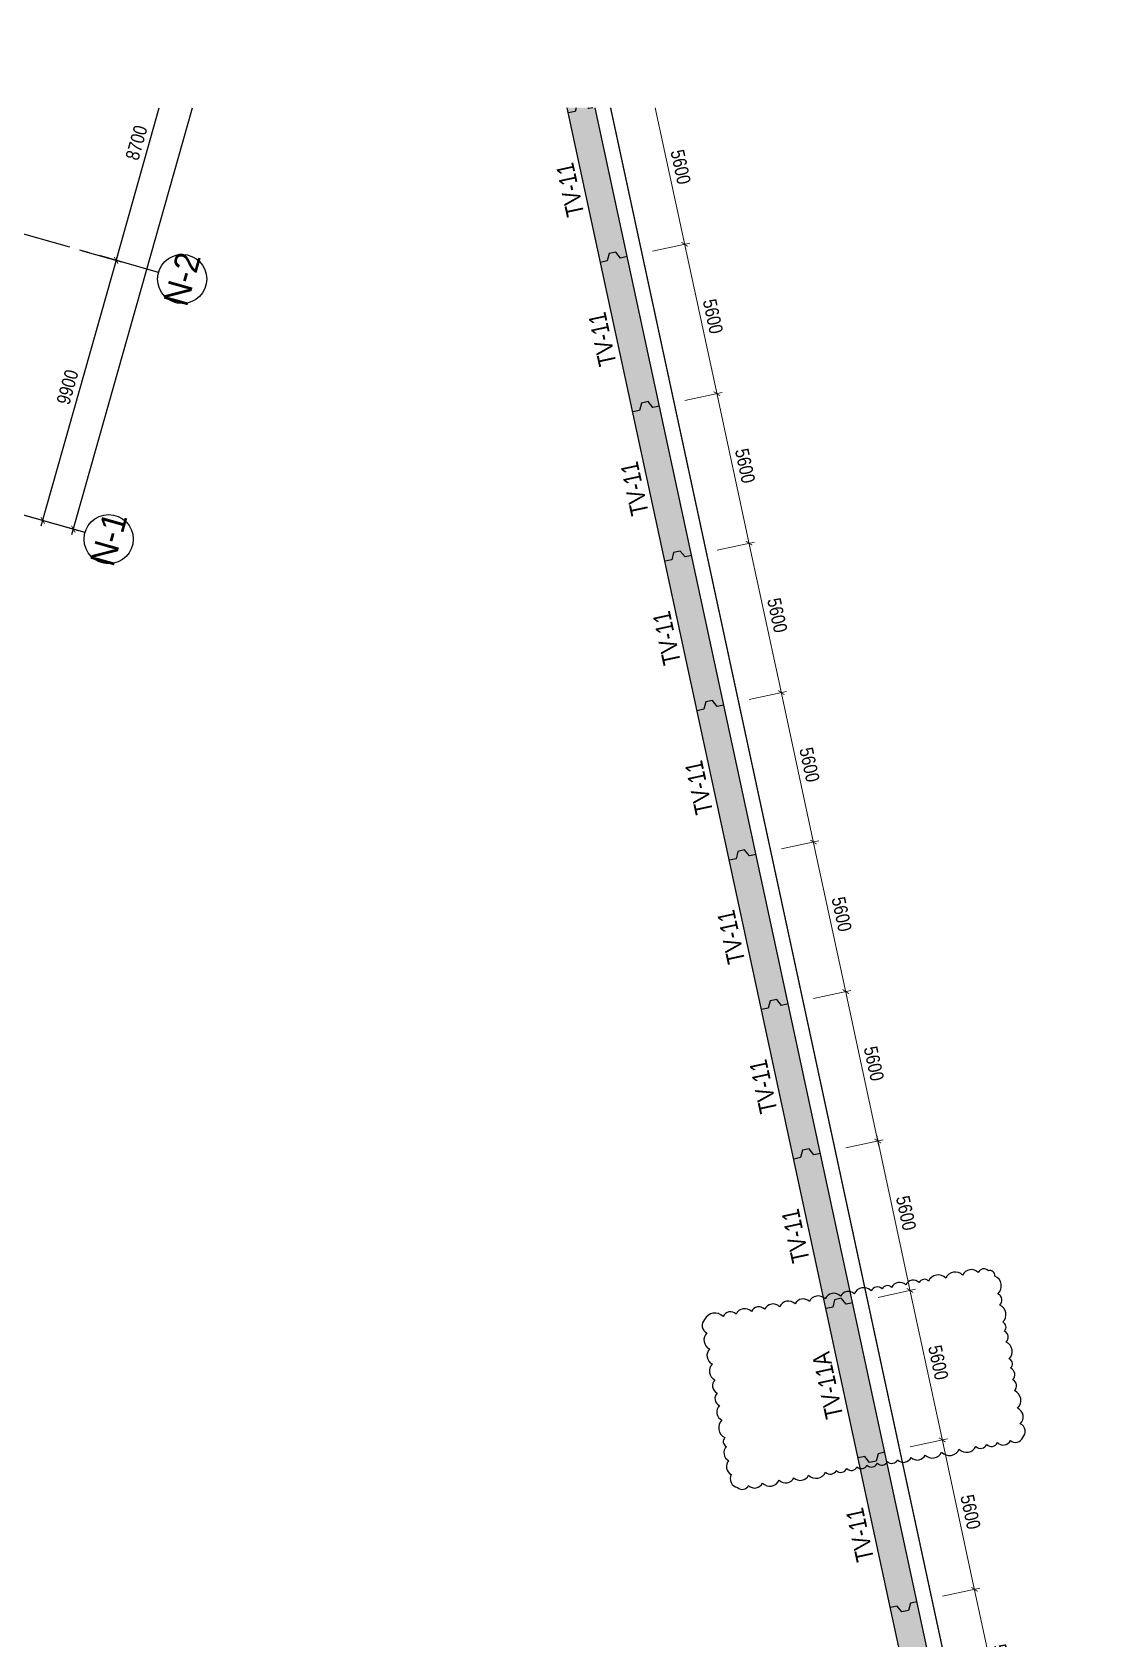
# Model space of a CAD drawing. Header units: millimetres. Extents: x 0 to 837459, y -815537 to -10000.
# Drawn here: x 593447 to 632985, y -499170 to -440316 of the extents above; entities that cross this region are included whole.
import ezdxf
from ezdxf.enums import TextEntityAlignment as Align
from ezdxf.xclip import XClip

# ---------------------------------------------------------------- set-up
doc = ezdxf.new("R2010")
doc.units = ezdxf.units.MM
doc.header["$LTSCALE"] = 100
doc.header["$XCLIPFRAME"] = 0
doc.header["$PDMODE"] = 32
doc.header["$PDSIZE"] = 2.5
for name, pattern in [('CENTER2', [1.125, 0.75, -0.125, 0.125, -0.125]), ('DASHDOT', [1, 0.5, -0.25, 0, -0.25]), ('DASHED', [4.5, 3, -1.5])]:
    doc.linetypes.add(name, pattern=pattern)
for name, color, linetype in [('A-GRID-SYM', 50, 'Continuous'), ('ccu11-Dim', 8, 'Continuous'), ('ccu11-Khuat', 9, 'DASHED'), ('ccu12-Hatch', 250, 'Continuous'), ('ccu12-Truc', 13, 'CENTER2'), ('KC-Betong', 6, 'Continuous'), ('Xref_ST_MBDV Cot vach 30.7.2022$0$Xref_ST_MBDV Cot vach 30.7.2022|Xref_ST_MBDV Cot vach 30.7.2022|Xref_ST_MBDV Cot vach 30.7.2022|Xref_ST_MBDV Cot vach 30.7.2022|A-CORE-OTLN', 2, 'Continuous'), ('Xref_ST_MBDV Cot vach 30.7.2022$0$Xref_ST_MBDV Cot vach 30.7.2022|Xref_ST_MBDV Cot vach 30.7.2022|Xref_ST_MBDV Cot vach 30.7.2022|Xref_ST_MBDV Cot vach 30.7.2022|ccu12-Thay', 7, 'Continuous')]:
    doc.layers.add(name, color=color, linetype=linetype)
doc.layers.add('ccu12-Tencaukien', color=9, linetype='Continuous', lineweight=15)
doc.styles.add('Arial', font='arial.ttf', dxfattribs={"width": 0.7})
doc.styles.add('Arial Narrow', font='ARIALN.TTF')
doc.styles.add('HBA-Text', font='GOTHIC.TTF')
doc.dimstyles.new('ccu12-200', dxfattribs={"dimscale": 200, "dimtxt": 2.5, "dimasz": 1, "dimexe": 1, "dimexo": 2, "dimgap": 1, "dimtad": 1, "dimdec": 0, "dimdsep": 46, "dimtxsty": 'Arial Narrow', "dimblk": 'ARCHTICK', "dimcen": -1, "dimdle": 1, "dimclrd": 256, "dimclre": 256, "dimclrt": 3, "dimadec": 0, "dimazin": 2, "dimtfac": 0.1, "dimtdec": 0, "dimtmove": 0, "dimatfit": 1, "dimldrblk": 'ARCHTICK', "dimfxl": 1, "dimtvp": 0.833333, "dimtolj": 1, "dimtzin": 12, "dimarcsym": 0})

# ---------------------------------------------------------------- blocks, each defined once
blk = doc.blocks.new('_ARCHTICK')
at = {"color": 0, "linetype": 'ByBlock', "const_width": 0.15}
blk.add_lwpolyline([(-0.5, -0.5), (0.5, 0.5)], dxfattribs=at)
blk = doc.blocks.new('*D194')
at = {"layer": 'ccu11-Dim', "lineweight": -2, "ltscale": 0.5, "transparency": 16777216}
for p, q in [((2833, 32533), (1568, 38398)), ((437, 37950), (1806, 38245)), ((1617, 32476), (2986, 32771))]:
    blk.add_line(p, q, dxfattribs=at)
at = {"layer": 'Defpoints', "color": 0, "ltscale": 0.5, "transparency": 16777216}
for p in [(46, 37866), (1610, 38203), (1226, 32391)]:
    blk.add_point(p, dxfattribs=at)
at = {"layer": 'ccu11-Dim', "lineweight": -2, "ltscale": 0.5, "transparency": 16777216, "xscale": 200, "yscale": 200, "zscale": 200}
for p, rotation in [((1610, 38203), 102.1642570587989), ((2790, 32728), 282.1642570587989)]:
    blk.add_blockref('_ARCHTICK', p, dxfattribs=dict(at, rotation=rotation))
at = {"layer": 'ccu11-Dim', "color": 3, "ltscale": 0.5, "transparency": 16777216, "insert": (2646, 35561), "char_height": 500, "attachment_point": 5, "rotation": 282.16426, "style": 'Arial Narrow', "bg_fill": 3, "box_fill_scale": 1.1, "bg_fill_color": 256, "bg_fill_true_color": 13158600, "bg_fill_transparency": 0}
blk.add_mtext('\\A1;5600', dxfattribs=at)
blk = doc.blocks.new('*D195')
at = {"layer": 'ccu11-Dim', "lineweight": -2, "ltscale": 0.5, "transparency": 16777216}
for p, q in [((-743, 43424), (626, 43719)), ((1653, 38007), (388, 43872)), ((437, 37950), (1806, 38245))]:
    blk.add_line(p, q, dxfattribs=at)
at = {"layer": 'Defpoints', "color": 0, "ltscale": 0.5, "transparency": 16777216}
for p in [(430, 43677), (-1134, 43340), (46, 37866)]:
    blk.add_point(p, dxfattribs=at)
at = {"layer": 'ccu11-Dim', "lineweight": -2, "ltscale": 0.5, "transparency": 16777216, "xscale": 200, "yscale": 200, "zscale": 200}
for p, rotation in [((430, 43677), 102.1642570587989), ((1610, 38203), 282.1642570587989)]:
    blk.add_blockref('_ARCHTICK', p, dxfattribs=dict(at, rotation=rotation))
at = {"layer": 'ccu11-Dim', "color": 3, "ltscale": 0.5, "transparency": 16777216, "insert": (1466, 41036), "char_height": 500, "attachment_point": 5, "rotation": 282.16426, "style": 'Arial Narrow', "bg_fill": 3, "box_fill_scale": 1.1, "bg_fill_color": 256, "bg_fill_true_color": 13158600, "bg_fill_transparency": 0}
blk.add_mtext('\\A1;5600', dxfattribs=at)
blk = doc.blocks.new('*D196')
at = {"layer": 'ccu11-Dim', "lineweight": -2, "ltscale": 0.5, "transparency": 16777216}
for p, q in [((-1923, 48898), (-554, 49193)), ((473, 43481), (-792, 49347)), ((-743, 43424), (626, 43719))]:
    blk.add_line(p, q, dxfattribs=at)
at = {"layer": 'Defpoints', "color": 0, "ltscale": 0.5, "transparency": 16777216}
for p in [(-750, 49151), (-2314, 48814), (-1134, 43340)]:
    blk.add_point(p, dxfattribs=at)
at = {"layer": 'ccu11-Dim', "lineweight": -2, "ltscale": 0.5, "transparency": 16777216, "xscale": 200, "yscale": 200, "zscale": 200}
for p, rotation in [((-750, 49151), 102.1642570587989), ((430, 43677), 282.1642570587989)]:
    blk.add_blockref('_ARCHTICK', p, dxfattribs=dict(at, rotation=rotation))
at = {"layer": 'ccu11-Dim', "color": 3, "ltscale": 0.5, "transparency": 16777216, "insert": (286, 46510), "char_height": 500, "attachment_point": 5, "rotation": 282.16426, "style": 'Arial Narrow', "bg_fill": 3, "box_fill_scale": 1.1, "bg_fill_color": 256, "bg_fill_true_color": 13158600, "bg_fill_transparency": 0}
blk.add_mtext('\\A1;5600', dxfattribs=at)
blk = doc.blocks.new('*D197')
at = {"layer": 'ccu11-Dim', "lineweight": -2, "ltscale": 0.5, "transparency": 16777216}
for p, q in [((-707, 48956), (-1972, 54821)), ((-3103, 54373), (-1734, 54668)), ((-1923, 48898), (-554, 49193))]:
    blk.add_line(p, q, dxfattribs=at)
at = {"layer": 'Defpoints', "color": 0, "ltscale": 0.5, "transparency": 16777216}
for p in [(-3494, 54288), (-1930, 54625), (-2314, 48814)]:
    blk.add_point(p, dxfattribs=at)
at = {"layer": 'ccu11-Dim', "lineweight": -2, "ltscale": 0.5, "transparency": 16777216, "xscale": 200, "yscale": 200, "zscale": 200}
for p, rotation in [((-1930, 54625), 102.1642570587989), ((-750, 49151), 282.1642570587989)]:
    blk.add_blockref('_ARCHTICK', p, dxfattribs=dict(at, rotation=rotation))
at = {"layer": 'ccu11-Dim', "color": 3, "ltscale": 0.5, "transparency": 16777216, "insert": (-894, 51984), "char_height": 500, "attachment_point": 5, "rotation": 282.16426, "style": 'Arial Narrow', "bg_fill": 3, "box_fill_scale": 1.1, "bg_fill_color": 256, "bg_fill_true_color": 13158600, "bg_fill_transparency": 0}
blk.add_mtext('\\A1;5600', dxfattribs=at)
blk = doc.blocks.new('*D198')
at = {"layer": 'ccu11-Dim', "lineweight": -2, "ltscale": 0.5, "transparency": 16777216}
for p, q in [((-4283, 59847), (-2914, 60142)), ((-1887, 54430), (-3152, 60295)), ((-3103, 54373), (-1734, 54668))]:
    blk.add_line(p, q, dxfattribs=at)
at = {"layer": 'Defpoints', "color": 0, "ltscale": 0.5, "transparency": 16777216}
for p in [(-3110, 60100), (-4674, 59763), (-3494, 54288)]:
    blk.add_point(p, dxfattribs=at)
at = {"layer": 'ccu11-Dim', "lineweight": -2, "ltscale": 0.5, "transparency": 16777216, "xscale": 200, "yscale": 200, "zscale": 200}
for p, rotation in [((-3110, 60100), 102.1642570587989), ((-1930, 54625), 282.1642570587989)]:
    blk.add_blockref('_ARCHTICK', p, dxfattribs=dict(at, rotation=rotation))
at = {"layer": 'ccu11-Dim', "color": 3, "ltscale": 0.5, "transparency": 16777216, "insert": (-2074, 57459), "char_height": 500, "attachment_point": 5, "rotation": 282.16426, "style": 'Arial Narrow', "bg_fill": 3, "box_fill_scale": 1.1, "bg_fill_color": 256, "bg_fill_true_color": 13158600, "bg_fill_transparency": 0}
blk.add_mtext('\\A1;5600', dxfattribs=at)
blk = doc.blocks.new('*D199')
at = {"layer": 'ccu11-Dim', "lineweight": -2, "ltscale": 0.5, "transparency": 16777216}
for p, q in [((-5463, 65321), (-4094, 65616)), ((-3067, 59904), (-4332, 65769)), ((-4283, 59847), (-2914, 60142))]:
    blk.add_line(p, q, dxfattribs=at)
at = {"layer": 'Defpoints', "color": 0, "ltscale": 0.5, "transparency": 16777216}
for p in [(-4290, 65574), (-5854, 65237), (-4674, 59763)]:
    blk.add_point(p, dxfattribs=at)
at = {"layer": 'ccu11-Dim', "lineweight": -2, "ltscale": 0.5, "transparency": 16777216, "xscale": 200, "yscale": 200, "zscale": 200}
for p, rotation in [((-4290, 65574), 102.1642570587989), ((-3110, 60100), 282.1642570587989)]:
    blk.add_blockref('_ARCHTICK', p, dxfattribs=dict(at, rotation=rotation))
at = {"layer": 'ccu11-Dim', "color": 3, "ltscale": 0.5, "transparency": 16777216, "insert": (-3254, 62933), "char_height": 500, "attachment_point": 5, "rotation": 282.16426, "style": 'Arial Narrow', "bg_fill": 3, "box_fill_scale": 1.1, "bg_fill_color": 256, "bg_fill_true_color": 13158600, "bg_fill_transparency": 0}
blk.add_mtext('\\A1;5600', dxfattribs=at)
blk = doc.blocks.new('*D200')
at = {"layer": 'ccu11-Dim', "lineweight": -2, "ltscale": 0.5, "transparency": 16777216}
for p, q in [((-4247, 65378), (-5512, 71244)), ((-6643, 70795), (-5274, 71090)), ((-5463, 65321), (-4094, 65616))]:
    blk.add_line(p, q, dxfattribs=at)
at = {"layer": 'Defpoints', "color": 0, "ltscale": 0.5, "transparency": 16777216}
for p in [(-7034, 70711), (-5470, 71048), (-5854, 65237)]:
    blk.add_point(p, dxfattribs=at)
at = {"layer": 'ccu11-Dim', "lineweight": -2, "ltscale": 0.5, "transparency": 16777216, "xscale": 200, "yscale": 200, "zscale": 200}
for p, rotation in [((-5470, 71048), 102.1642570587989), ((-4290, 65574), 282.1642570587989)]:
    blk.add_blockref('_ARCHTICK', p, dxfattribs=dict(at, rotation=rotation))
at = {"layer": 'ccu11-Dim', "color": 3, "ltscale": 0.5, "transparency": 16777216, "insert": (-4434, 68407), "char_height": 500, "attachment_point": 5, "rotation": 282.16426, "style": 'Arial Narrow', "bg_fill": 3, "box_fill_scale": 1.1, "bg_fill_color": 256, "bg_fill_true_color": 13158600, "bg_fill_transparency": 0}
blk.add_mtext('\\A1;5600', dxfattribs=at)
blk = doc.blocks.new('*D201')
at = {"layer": 'ccu11-Dim', "lineweight": -2, "ltscale": 0.5, "transparency": 16777216}
for p, q in [((-7823, 76270), (-6454, 76565)), ((-5427, 70853), (-6692, 76718)), ((-6643, 70795), (-5274, 71090))]:
    blk.add_line(p, q, dxfattribs=at)
at = {"layer": 'Defpoints', "color": 0, "ltscale": 0.5, "transparency": 16777216}
for p in [(-6650, 76523), (-8214, 76185), (-7034, 70711)]:
    blk.add_point(p, dxfattribs=at)
at = {"layer": 'ccu11-Dim', "lineweight": -2, "ltscale": 0.5, "transparency": 16777216, "xscale": 200, "yscale": 200, "zscale": 200}
for p, rotation in [((-6650, 76523), 102.1642570587989), ((-5470, 71048), 282.1642570587989)]:
    blk.add_blockref('_ARCHTICK', p, dxfattribs=dict(at, rotation=rotation))
at = {"layer": 'ccu11-Dim', "color": 3, "ltscale": 0.5, "transparency": 16777216, "insert": (-5614, 73881), "char_height": 500, "attachment_point": 5, "rotation": 282.16426, "style": 'Arial Narrow', "bg_fill": 3, "box_fill_scale": 1.1, "bg_fill_color": 256, "bg_fill_true_color": 13158600, "bg_fill_transparency": 0}
blk.add_mtext('\\A1;5600', dxfattribs=at)
blk = doc.blocks.new('*D202')
at = {"layer": 'ccu11-Dim', "lineweight": -2, "ltscale": 0.5, "transparency": 16777216}
for p, q in [((-9003, 81744), (-7634, 82039)), ((-6607, 76327), (-7872, 82192)), ((-7823, 76270), (-6454, 76565))]:
    blk.add_line(p, q, dxfattribs=at)
at = {"layer": 'Defpoints', "color": 0, "ltscale": 0.5, "transparency": 16777216}
for p in [(-7830, 81997), (-9394, 81660), (-8214, 76185)]:
    blk.add_point(p, dxfattribs=at)
at = {"layer": 'ccu11-Dim', "lineweight": -2, "ltscale": 0.5, "transparency": 16777216, "xscale": 200, "yscale": 200, "zscale": 200}
for p, rotation in [((-7830, 81997), 102.1642570587989), ((-6650, 76523), 282.1642570587989)]:
    blk.add_blockref('_ARCHTICK', p, dxfattribs=dict(at, rotation=rotation))
at = {"layer": 'ccu11-Dim', "color": 3, "ltscale": 0.5, "transparency": 16777216, "insert": (-6794, 79356), "char_height": 500, "attachment_point": 5, "rotation": 282.16426, "style": 'Arial Narrow', "bg_fill": 3, "box_fill_scale": 1.1, "bg_fill_color": 256, "bg_fill_true_color": 13158600, "bg_fill_transparency": 0}
blk.add_mtext('\\A1;5600', dxfattribs=at)
blk = doc.blocks.new('*D203')
at = {"layer": 'ccu11-Dim', "lineweight": -2, "ltscale": 0.5, "transparency": 16777216}
for p, q in [((-10183, 87218), (-8814, 87513)), ((-7787, 81801), (-9052, 87667)), ((-9003, 81744), (-7634, 82039))]:
    blk.add_line(p, q, dxfattribs=at)
at = {"layer": 'Defpoints', "color": 0, "ltscale": 0.5, "transparency": 16777216}
for p in [(-10574, 87134), (-9010, 87471), (-9394, 81660)]:
    blk.add_point(p, dxfattribs=at)
at = {"layer": 'ccu11-Dim', "lineweight": -2, "ltscale": 0.5, "transparency": 16777216, "xscale": 200, "yscale": 200, "zscale": 200}
for p, rotation in [((-9010, 87471), 102.1642570587989), ((-7830, 81997), 282.1642570587989)]:
    blk.add_blockref('_ARCHTICK', p, dxfattribs=dict(at, rotation=rotation))
at = {"layer": 'ccu11-Dim', "color": 3, "ltscale": 0.5, "transparency": 16777216, "insert": (-7974, 84830), "char_height": 500, "attachment_point": 5, "rotation": 282.16426, "style": 'Arial Narrow', "bg_fill": 3, "box_fill_scale": 1.1, "bg_fill_color": 256, "bg_fill_true_color": 13158600, "bg_fill_transparency": 0}
blk.add_mtext('\\A1;5600', dxfattribs=at)
blk = doc.blocks.new('*D204')
at = {"layer": 'ccu11-Dim', "lineweight": -2, "ltscale": 0.5, "transparency": 16777216}
for p, q in [((-8967, 87276), (-10232, 93141)), ((-11363, 92692), (-9994, 92987)), ((-10183, 87218), (-8814, 87513))]:
    blk.add_line(p, q, dxfattribs=at)
at = {"layer": 'Defpoints', "color": 0, "ltscale": 0.5, "transparency": 16777216}
for p in [(-11754, 92608), (-10190, 92945), (-10574, 87134)]:
    blk.add_point(p, dxfattribs=at)
at = {"layer": 'ccu11-Dim', "lineweight": -2, "ltscale": 0.5, "transparency": 16777216, "xscale": 200, "yscale": 200, "zscale": 200}
for p, rotation in [((-10190, 92945), 102.1642570587989), ((-9010, 87471), 282.1642570587989)]:
    blk.add_blockref('_ARCHTICK', p, dxfattribs=dict(at, rotation=rotation))
at = {"layer": 'ccu11-Dim', "color": 3, "ltscale": 0.5, "transparency": 16777216, "insert": (-9155, 90304), "char_height": 500, "attachment_point": 5, "rotation": 282.16426, "style": 'Arial Narrow', "bg_fill": 3, "box_fill_scale": 1.1, "bg_fill_color": 256, "bg_fill_true_color": 13158600, "bg_fill_transparency": 0}
blk.add_mtext('\\A1;5600', dxfattribs=at)
blk = doc.blocks.new('GRID-SYM-flat-229')
at = {"layer": 'A-GRID-SYM', "ltscale": 0.5}
blk.add_circle((0, 0), 900, dxfattribs=at)
at = {"layer": 'A-GRID-SYM', "style": 'HBA-Text'}
blk.add_attdef('GRID', text='', height=900, rotation=74.22122, dxfattribs=at).set_placement((0, 0), align=Align.MIDDLE_CENTER)
blk = doc.blocks.new('GRID-SYM-flat-233')
at = {"layer": 'A-GRID-SYM', "ltscale": 0.5}
blk.add_circle((0, 0), 900, dxfattribs=at)
at = {"layer": 'A-GRID-SYM', "style": 'HBA-Text'}
blk.add_attdef('GRID', text='', height=900, rotation=74.22122, dxfattribs=at).set_placement((0, 0), align=Align.MIDDLE_CENTER)
blk = doc.blocks.new('*D41')
at = {"layer": 'ccu11-Dim', "lineweight": -2, "ltscale": 0.5, "transparency": 16777216}
for p, q in [((1240656, 34208), (1242083, 33804)), ((1239471, 25294), (1241945, 34051)), ((1238290, 25835), (1239718, 25432))]:
    blk.add_line(p, q, dxfattribs=at)
at = {"layer": 'Defpoints', "color": 0, "ltscale": 0.5, "transparency": 16777216}
for p in [(1240271, 34316, 0), (1241891, 33859), (1237905, 25944, 0)]:
    blk.add_point(p, dxfattribs=at)
at = {"layer": 'ccu11-Dim', "lineweight": -2, "ltscale": 0.5, "transparency": 16777216, "xscale": 200, "yscale": 200, "zscale": 200}
for p, rotation in [((1241891, 33859), 74.22121918278238), ((1239525, 25486), 254.2212191827824)]:
    blk.add_blockref('_ARCHTICK', p, dxfattribs=dict(at, rotation=rotation))
at = {"layer": 'ccu11-Dim', "color": 3, "ltscale": 0.5, "transparency": 16777216, "insert": (1240270, 29796), "char_height": 500, "attachment_point": 5, "rotation": 74.22122, "style": 'Arial Narrow', "bg_fill": 3, "box_fill_scale": 1.1, "bg_fill_color": 256, "bg_fill_true_color": 13158600, "bg_fill_transparency": 0}
blk.add_mtext('\\A1;8700', dxfattribs=at)
blk = doc.blocks.new('*D42')
at = {"layer": 'ccu11-Dim', "lineweight": -2, "ltscale": 0.5, "transparency": 16777216}
for p, q in [((1236779, 15767), (1239579, 25679)), ((1238290, 25835), (1239718, 25432)), ((1235598, 16309), (1237026, 15905))]:
    blk.add_line(p, q, dxfattribs=at)
at = {"layer": 'Defpoints', "color": 0, "ltscale": 0.5, "transparency": 16777216}
for p in [(1237905, 25944, 0), (1239525, 25486), (1235213, 16417, 0)]:
    blk.add_point(p, dxfattribs=at)
at = {"layer": 'ccu11-Dim', "lineweight": -2, "ltscale": 0.5, "transparency": 16777216, "xscale": 200, "yscale": 200, "zscale": 200}
for p, rotation in [((1239525, 25486), 74.22121918278238), ((1236833, 15960), 254.2212191827824)]:
    blk.add_blockref('_ARCHTICK', p, dxfattribs=dict(at, rotation=rotation))
at = {"layer": 'ccu11-Dim', "color": 3, "ltscale": 0.5, "transparency": 16777216, "insert": (1237741, 20847), "char_height": 500, "attachment_point": 5, "rotation": 74.22122, "style": 'Arial Narrow', "bg_fill": 3, "box_fill_scale": 1.1, "bg_fill_color": 256, "bg_fill_true_color": 13158600, "bg_fill_transparency": 0}
blk.add_mtext('\\A1;9900', dxfattribs=at)
blk = doc.blocks.new('*D43')
at = {"layer": 'ccu11-Dim', "lineweight": -2, "ltscale": 0.5, "transparency": 16777216}
for p, q in [((1255775, 87712), (1258325, 86992)), ((1237901, 15450), (1258187, 87239)), ((1235598, 16309), (1238148, 15588))]:
    blk.add_line(p, q, dxfattribs=at)
at = {"layer": 'Defpoints', "color": 0, "ltscale": 0.5, "transparency": 16777216}
for p in [(1255390, 87821, 0), (1258133, 87046), (1235213, 16417, 0)]:
    blk.add_point(p, dxfattribs=at)
at = {"layer": 'ccu11-Dim', "lineweight": -2, "ltscale": 0.5, "transparency": 16777216, "xscale": 200, "yscale": 200, "zscale": 200}
for p, rotation in [((1258133, 87046), 74.22121918278238), ((1237956, 15642), 254.2212191827824)]:
    blk.add_blockref('_ARCHTICK', p, dxfattribs=dict(at, rotation=rotation))
at = {"layer": 'ccu11-Dim', "color": 3, "ltscale": 0.5, "transparency": 16777216, "insert": (1247606, 51468), "char_height": 500, "attachment_point": 5, "rotation": 74.22122, "style": 'Arial Narrow', "bg_fill": 3, "box_fill_scale": 1.1, "bg_fill_color": 256, "bg_fill_true_color": 13158600, "bg_fill_transparency": 0}
blk.add_mtext('\\A1;74200', dxfattribs=at)
blk = doc.blocks.new('LUOI TRUC-NT1')
at = {"layer": 'ccu12-Truc', "ltscale": 30}
for p, q in [((13926.4, 6352.4), (-19018.6, 15661.8)), ((11234.4, -3174.5), (-21710.7, 6134.8))]:
    blk.add_line(p, q, dxfattribs=at)
at = {"layer": 'KC-Betong', "ltscale": 0.5}
for name, p, values in [('GRID-SYM-flat-233', (14792.5, 6107.7), {'GRID': 'N-2'}), ('GRID-SYM-flat-229', (12100.5, -3419.1), {'GRID': 'N-1'})]:
    blk.add_blockref(name, p, dxfattribs=at).add_auto_attribs(values)
at = {"layer": 'ccu11-Dim', "ltscale": 0.5}
dim = blk.add_linear_dim(base=(14742.8, 15162.4), p1=(10757, 7248, 0), p2=(13122.7, 15620.2, 0), angle=74.221219, dimstyle='ccu12-200', override={"dimfxl": 150, "dimtfill": 1}, dxfattribs=at)
dim.commit()
dim.dimension.update_dxf_attribs({"geometry": '*D41', "text_midpoint": (13121.8, 11100.1), "insert": (-1227148.1, -18696.1)})
dim = blk.add_linear_dim(base=(12377, 6790.3), p1=(8065, -2278.7, 0), p2=(10757, 7248, 0), angle=74.221219, dimstyle='ccu12-200', override={"dimfxl": 150, "dimtfill": 1}, dxfattribs=at)
dim.commit()
dim.dimension.update_dxf_attribs({"geometry": '*D42', "text_midpoint": (10592.9, 2150.7), "insert": (-1227148.1, -18696.1)})
dim = blk.add_linear_dim(base=(30984.5, 68350.1), p1=(8065, -2278.7, 0), p2=(28241.7, 69125.1, 0), angle=74.221219, dimstyle='ccu12-200', override={"dimfxl": 150, "dimtfill": 1}, dxfattribs=at)
dim.commit()
dim.dimension.update_dxf_attribs({"geometry": '*D43', "text_midpoint": (20458, 32772), "insert": (-1227148.1, -18696.1)})
blk = doc.blocks.new('220830_DWall Plan')
at = {"layer": 'Xref_ST_MBDV Cot vach 30.7.2022$0$Xref_ST_MBDV Cot vach 30.7.2022|Xref_ST_MBDV Cot vach 30.7.2022|Xref_ST_MBDV Cot vach 30.7.2022|Xref_ST_MBDV Cot vach 30.7.2022|ccu12-Thay', "ltscale": 10}
blk.add_lwpolyline([(-12291.3, 92492.3), (-12535.5, 92439.6), (-12710.5, 92657.8), (-12955.1, 92605.1), (-13024.6, 92334.2), (-13268.8, 92281.6)], dxfattribs=at)
at = {"layer": 'ccu12-Tencaukien', "color": 2, "style": 'Arial', "width": 0.8}
for s, p in [('TV-11', (-6991.4, 62163.5)), ('TV-11', (-5811.4, 56689.2)), ('TV-11', (-4631.4, 51215)), ('TV-11A', (-3451.4, 45740.7)), ('TV-11', (-2271.4, 40266.4))]:
    blk.add_text(s, height=650, rotation=102.164257, dxfattribs=at).set_placement(p, align=Align.CENTER)
at = {"layer": 'ccu11-Dim', "ltscale": 0.5}
dim = blk.add_linear_dim(base=(1610.5, 38202.7), p1=(1226.4, 32391.2), p2=(46.4, 37865.5), angle=102.164257, dimstyle='ccu12-200', override={"dimzin": 0, "dimtmove": 1, "dimfxl": 150, "dimtfill": 1}, dxfattribs=at)
dim.commit()
dim.dimension.update_dxf_attribs({"geometry": '*D194', "text_midpoint": (2645.5, 35561.5)})
dim = blk.add_linear_dim(base=(430.5, 43676.9), p1=(46.4, 37865.5), p2=(-1133.6, 43339.8), angle=102.164257, dimstyle='ccu12-200', override={"dimzin": 0, "dimtmove": 1, "dimfxl": 150, "dimtfill": 1}, dxfattribs=at)
dim.commit()
dim.dimension.update_dxf_attribs({"geometry": '*D195', "text_midpoint": (1465.5, 41035.7)})
at = {"layer": 'Xref_ST_MBDV Cot vach 30.7.2022$0$Xref_ST_MBDV Cot vach 30.7.2022|Xref_ST_MBDV Cot vach 30.7.2022|Xref_ST_MBDV Cot vach 30.7.2022|Xref_ST_MBDV Cot vach 30.7.2022|ccu12-Thay', "ltscale": 10}
blk.add_lwpolyline([(-491.3, 37749.6), (-735.5, 37697), (-805, 37426.1), (-1049.6, 37373.4), (-1224.6, 37591.5), (-1468.8, 37538.9)], dxfattribs=at)
at = {"layer": 'ccu11-Dim', "ltscale": 0.5}
dim = blk.add_linear_dim(base=(-749.5, 49151.2), p1=(-1133.6, 43339.8), p2=(-2313.6, 48814), angle=102.164257, dimstyle='ccu12-200', override={"dimzin": 0, "dimtmove": 1, "dimfxl": 150, "dimtfill": 1}, dxfattribs=at)
dim.commit()
dim.dimension.update_dxf_attribs({"geometry": '*D196', "text_midpoint": (285.5, 46510)})
at = {"layer": 'Xref_ST_MBDV Cot vach 30.7.2022$0$Xref_ST_MBDV Cot vach 30.7.2022|Xref_ST_MBDV Cot vach 30.7.2022|Xref_ST_MBDV Cot vach 30.7.2022|Xref_ST_MBDV Cot vach 30.7.2022|ccu12-Thay', "ltscale": 10}
blk.add_lwpolyline([(-1671.3, 43223.9), (-1915.5, 43171.2), (-1985, 42900.3), (-2229.6, 42847.6), (-2404.6, 43065.8), (-2648.8, 43013.2)], dxfattribs=at)
at = {"layer": 'ccu11-Dim', "ltscale": 0.5}
dim = blk.add_linear_dim(base=(-1929.5, 54625.5), p1=(-2313.6, 48814), p2=(-3493.6, 54288.3), angle=102.164257, dimstyle='ccu12-200', override={"dimzin": 0, "dimtmove": 1, "dimfxl": 150, "dimtfill": 1}, dxfattribs=at)
dim.commit()
dim.dimension.update_dxf_attribs({"geometry": '*D197', "text_midpoint": (-894.5, 51984.3)})
at = {"layer": 'Defpoints', "color": 2}
blk.add_lwpolyline([(-8278.9, 48083.9, 0.5205671), (-8195, 47596, 0.5205671), (-8093.6, 47006.9, 0.5205671), (-7999.2, 46458.2, 0.5205671), (-7900.1, 45881.9, 0.5205671), (-7815.6, 45391.1, 0.5205671), (-7737.3, 44935.6, 0.5205671), (-7645.8, 44403.8, 0.5205671), (-7535, 43759.7, 0.5205671), (-7477.9, 43428.1, 0.5205671), (-7389.6, 42914.9, 0.5205671), (-7302.3, 42407.4, 0.5205671), (-7067.1, 41937.2, 0.5205671), (-6667.4, 42006, 0.5205671), (-6156.3, 42093.9, 0.5205671), (-5542.8, 42199.5, 0.5205671), (-5005.3, 42292, 0.5205671), (-4464.7, 42385, 0.5205671), (-3843.9, 42491.8, 0.5205671), (-3455, 42558.7, 0.5205671), (-3065.2, 42625.7, 0.5205671), (-2693.6, 42689.7, 0.5205671), (-2326.5, 42752.8, 0.5205671), (-1944.3, 42818.6, 0.5205671), (-1575.8, 42882, 0.5205671), (-1208.3, 42945.2, 0.5205671), (-706.5, 43031.5, 0.5205671), (-195.1, 43119.5, 0.5205671), (409, 43223.4, 0.5205671), (1057.7, 43335, 0.5205671), (1664.3, 43439.4, 0.5205671), (2063.9, 43508.1, 0.5205671), (2452.6, 43575, 0.5205671), (2928.8, 43656.9, 0.5205671), (3380.4, 43760.1, 0.5205671), (3292.9, 44268.7, 0.5205671), (3195.3, 44836, 0.5205671), (3084.3, 45480.8, 0.5205671), (3015.9, 45878.3, 0.5205671), (2943.3, 46300.6, 0.5205671), (2883.2, 46649.9, 0.5205671), (2778.6, 47257.6, 0.5205671), (2708.7, 47664, 0.5205671), (2651.8, 47994.8, 0.5205671), (2545.3, 48614.2, 0.5205671), (2474.9, 49023.4, 0.5205671), (2362, 49679.2, 0.5205671), (2127.1, 49874.1, 0.5205671), (1751.4, 49809.4, 0.5205671), (1179.3, 49711, 0.5205671), (559.7, 49604.4, 0.5205671), (-72, 49495.8, 0.5205671), (-417.6, 49436.3, 0.5205671), (-907, 49352.1, 0.5205671), (-1422.3, 49263.5, 0.5205671), (-1768.8, 49203.8, 0.5205671), (-2172.9, 49134.3, 0.5205671), (-2797.1, 49026.9, 0.5205671), (-3292, 48941.8, 0.5205671), (-3859.7, 48844.1, 0.5205671), (-4439.1, 48744.4, 0.5205671), (-4960.3, 48654.8, 0.5205671), (-5532.7, 48556.3, 0.5205671), (-6078.8, 48462.4, 0.5205671), (-6558.6, 48379.8, 0.5205671), (-7125.6, 48282.3, 0.5205671), (-7601.7, 48200.4, 0.5205671)], format="xyb", close=True, dxfattribs=at)
at = {"layer": 'Xref_ST_MBDV Cot vach 30.7.2022$0$Xref_ST_MBDV Cot vach 30.7.2022|Xref_ST_MBDV Cot vach 30.7.2022|Xref_ST_MBDV Cot vach 30.7.2022|Xref_ST_MBDV Cot vach 30.7.2022|ccu12-Thay', "ltscale": 10}
blk.add_lwpolyline([(-2851.3, 48698.2), (-3095.5, 48645.5), (-3270.5, 48863.7), (-3515, 48811), (-3584.6, 48540.1), (-3828.8, 48487.4)], dxfattribs=at)
at = {"layer": 'ccu11-Dim', "ltscale": 0.5}
dim = blk.add_linear_dim(base=(-3109.5, 60099.7), p1=(-3493.6, 54288.3), p2=(-4673.6, 59762.6), angle=102.164257, dimstyle='ccu12-200', override={"dimzin": 0, "dimtmove": 1, "dimfxl": 150, "dimtfill": 1}, dxfattribs=at)
dim.commit()
dim.dimension.update_dxf_attribs({"geometry": '*D198', "text_midpoint": (-2074.5, 57458.5)})
at = {"layer": 'Xref_ST_MBDV Cot vach 30.7.2022$0$Xref_ST_MBDV Cot vach 30.7.2022|Xref_ST_MBDV Cot vach 30.7.2022|Xref_ST_MBDV Cot vach 30.7.2022|Xref_ST_MBDV Cot vach 30.7.2022|ccu12-Thay', "ltscale": 10}
blk.add_lwpolyline([(-4031.3, 54172.4), (-4275.5, 54119.8), (-4450.5, 54338), (-4695, 54285.3), (-4764.6, 54014.3), (-5008.8, 53961.7)], dxfattribs=at)
at = {"layer": 'ccu11-Dim', "ltscale": 0.5}
dim = blk.add_linear_dim(base=(-4289.5, 65574), p1=(-4673.6, 59762.6), p2=(-5853.6, 65236.8), angle=102.164257, dimstyle='ccu12-200', override={"dimzin": 0, "dimtmove": 1, "dimfxl": 150, "dimtfill": 1}, dxfattribs=at)
dim.commit()
dim.dimension.update_dxf_attribs({"geometry": '*D199', "text_midpoint": (-3254.5, 62932.8)})
at = {"layer": 'Xref_ST_MBDV Cot vach 30.7.2022$0$Xref_ST_MBDV Cot vach 30.7.2022|Xref_ST_MBDV Cot vach 30.7.2022|Xref_ST_MBDV Cot vach 30.7.2022|Xref_ST_MBDV Cot vach 30.7.2022|ccu12-Thay', "ltscale": 10}
blk.add_lwpolyline([(-5211.3, 59646.7), (-5455.5, 59594), (-5630.5, 59812.2), (-5875, 59759.5), (-5944.6, 59488.6), (-6188.8, 59436)], dxfattribs=at)
at = {"layer": 'ccu11-Dim', "ltscale": 0.5}
dim = blk.add_linear_dim(base=(-5469.6, 71048.3), p1=(-5853.6, 65236.8), p2=(-7033.6, 70711.1), angle=102.164257, dimstyle='ccu12-200', override={"dimzin": 0, "dimtmove": 1, "dimfxl": 150, "dimtfill": 1}, dxfattribs=at)
dim.commit()
dim.dimension.update_dxf_attribs({"geometry": '*D200', "text_midpoint": (-4434.5, 68407.1)})
at = {"layer": 'Xref_ST_MBDV Cot vach 30.7.2022$0$Xref_ST_MBDV Cot vach 30.7.2022|Xref_ST_MBDV Cot vach 30.7.2022|Xref_ST_MBDV Cot vach 30.7.2022|Xref_ST_MBDV Cot vach 30.7.2022|ccu12-Thay', "ltscale": 10}
blk.add_lwpolyline([(-6391.3, 65121), (-6635.5, 65068.3), (-6810.5, 65286.5), (-7055, 65233.8), (-7124.6, 64962.9), (-7368.8, 64910.2)], dxfattribs=at)
at = {"layer": 'ccu11-Dim', "ltscale": 0.5}
dim = blk.add_linear_dim(base=(-6649.6, 76522.5), p1=(-7033.6, 70711.1), p2=(-8213.6, 76185.4), angle=102.164257, dimstyle='ccu12-200', override={"dimzin": 0, "dimtmove": 1, "dimfxl": 150, "dimtfill": 1}, dxfattribs=at)
dim.commit()
dim.dimension.update_dxf_attribs({"geometry": '*D201', "text_midpoint": (-5614.5, 73881.3)})
at = {"layer": 'Xref_ST_MBDV Cot vach 30.7.2022$0$Xref_ST_MBDV Cot vach 30.7.2022|Xref_ST_MBDV Cot vach 30.7.2022|Xref_ST_MBDV Cot vach 30.7.2022|Xref_ST_MBDV Cot vach 30.7.2022|ccu12-Thay', "ltscale": 10}
blk.add_lwpolyline([(-7571.3, 70595.2), (-7815.5, 70542.6), (-7990.5, 70760.8), (-8235, 70708.1), (-8304.6, 70437.1), (-8548.8, 70384.5)], dxfattribs=at)
at = {"layer": 'ccu11-Dim', "ltscale": 0.5}
dim = blk.add_linear_dim(base=(-7829.6, 81996.8), p1=(-8213.6, 76185.4), p2=(-9393.6, 81659.6), angle=102.164257, dimstyle='ccu12-200', override={"dimzin": 0, "dimtmove": 1, "dimfxl": 150, "dimtfill": 1}, dxfattribs=at)
dim.commit()
dim.dimension.update_dxf_attribs({"geometry": '*D202', "text_midpoint": (-6794.5, 79355.6)})
at = {"layer": 'Xref_ST_MBDV Cot vach 30.7.2022$0$Xref_ST_MBDV Cot vach 30.7.2022|Xref_ST_MBDV Cot vach 30.7.2022|Xref_ST_MBDV Cot vach 30.7.2022|Xref_ST_MBDV Cot vach 30.7.2022|ccu12-Thay', "ltscale": 10}
blk.add_lwpolyline([(-8751.3, 76069.5), (-8995.5, 76016.8), (-9170.5, 76235), (-9415, 76182.3), (-9484.6, 75911.4), (-9728.8, 75858.8)], dxfattribs=at)
at = {"layer": 'ccu11-Dim', "ltscale": 0.5}
dim = blk.add_linear_dim(base=(-9009.6, 87471.1), p1=(-9393.6, 81659.6), p2=(-10573.6, 87133.9), angle=102.164257, dimstyle='ccu12-200', override={"dimzin": 0, "dimtmove": 1, "dimfxl": 150, "dimtfill": 1}, dxfattribs=at)
dim.commit()
dim.dimension.update_dxf_attribs({"geometry": '*D203', "text_midpoint": (-7974.5, 84829.9)})
at = {"layer": 'Xref_ST_MBDV Cot vach 30.7.2022$0$Xref_ST_MBDV Cot vach 30.7.2022|Xref_ST_MBDV Cot vach 30.7.2022|Xref_ST_MBDV Cot vach 30.7.2022|Xref_ST_MBDV Cot vach 30.7.2022|ccu12-Thay', "ltscale": 10}
blk.add_lwpolyline([(-9931.3, 81543.8), (-10175.5, 81491.1), (-10350.5, 81709.3), (-10595, 81656.6), (-10664.6, 81385.7), (-10908.8, 81333)], dxfattribs=at)
at = {"layer": 'ccu11-Dim', "ltscale": 0.5}
dim = blk.add_linear_dim(base=(-10189.6, 92945.3), p1=(-10573.6, 87133.9), p2=(-11753.6, 92608.2), angle=102.164257, dimstyle='ccu12-200', override={"dimzin": 0, "dimtmove": 1, "dimfxl": 150, "dimtfill": 1}, dxfattribs=at)
dim.commit()
dim.dimension.update_dxf_attribs({"geometry": '*D204', "text_midpoint": (-9154.5, 90304.1)})
at = {"layer": 'ccu12-Hatch', "ltscale": 0.5}
h = blk.add_hatch(dxfattribs=at)
h.set_pattern_fill('VATLIEU04', color=256, scale=50, pattern_type=2)
h.set_pattern_definition([(50, (-626373.33, 223416.3), (358.63009, -31.37607), [37.5, -412.5]), (355, (-626373.33, 223416.3), (-69.37567, 376.09607), [30, -330]), (100.4514, (-626343.45, 223413.7), (289.25469, 344.71977), [31.8701, -350.57106]), (46.1842, (-626373.33, 223516.3), (533.62052, -82.7595), [56.25, -618.75]), (96.6356, (-626328.87, 223509.4), (467.33135, 487.05894), [47.80514, -525.8565]), (351.1842, (-626373.33, 223516.3), (467.33097, 487.0593), [45, -495]), (21, (-626323.33, 223491.3), (298.45353, -201.30945), [37.5, -412.5]), (326, (-626323.33, 223491.3), (121.65767, 362.57502), [30, -330]), (71.4514, (-626298.46, 223474.54), (420.11131, 161.26525), [31.8701, -350.57106]), (37.5, (-626373.33, 223416.31), (6.079928, 166.446927), [0, -326, 0, -335, 0, -331.25]), (7.5, (-626373.33, 223416.31), (131.53477, 197.205856), [0, -191, 0, -318.5, 0, -126.25]), (327.5, (-626484.83, 223416.31), (266.911218, -11.277436), [0, -125, 0, -390, 0, -517.5]), (317.5, (-626534.83, 223416.31), (291.593085, 50.05249), [0, -162.5, 0, -259, 0, -367.5]), (45, (-626373.33, 223416.31), (-150.26019, 150.26019), []), (45, (-626373.33, 223477.56), (-150.26019, 150.26019), [])])
h.paths.add_polyline_path([(-122510.4, 58795.4), (-122033.7, 56036.3), (-122025.8, 55995.6), (-121435.2, 53258.6), (-121425.6, 53218.3), (-120722.3, 50508.1), (-120711, 50468.2), (-119896.1, 47789.5), (-119883.2, 47750.1), (-118958, 45107.4), (-118943.5, 45068.6), (-117909.8, 42466.4), (-117893.7, 42428.3), (-116753.1, 39871.1), (-116735.4, 39833.7), (-115489.9, 37325.9), (-115470.4, 37288.7), (-113949.2, 34524), (-113926.1, 34484.2), (-112465, 32095.7), (-112442.4, 32060.3), (-110882.3, 29735.2), (-110858.5, 29701.3), (-109203.6, 27442.8), (-109178.4, 27409.9), (-107431.4, 25221.8), (-107404.9, 25189.9), (-105568.8, 23076), (-105541, 23045.3), (-103618.9, 21009.2), (-103589.9, 20979.7), (-101585.2, 19024.9), (-101555, 18996.6), (-99471.1, 17126.5), (-99439.7, 17099.4), (-97280.2, 15317.2), (-97247.7, 15291.5), (-95016.3, 13600.1), (-94982.8, 13575.8), (-92683.3, 11978.3), (-92648.8, 11955.3), (-90285.1, 10454.4), (-90249.7, 10432.9), (-87825.9, 9031.1), (-87789.6, 9011.1), (-85309.8, 7710.8), (-85272.8, 7692.3), (-82741.3, 6495.8), (-82703.5, 6478.9), (-80124.7, 5388.2), (-80086.2, 5372.8), (-77464.5, 4389.8), (-77425.4, 4376.1), (-74765.2, 3502.4), (-74725.6, 3490.3), (-72031.5, 2727.6), (-71991.4, 2717.1), (-69268, 2066.5), (-69227.6, 2057.8), (-66479.6, 1520.5), (-66438.8, 1513.4), (-63670.9, 1090.4), (-63637.2, 1085.8), (-60856.6, 757.2), (-60844.4, 755.8), (-41353.3, -1307), (0, 0), (5993.1, 7667.3), (-23501.3, 144497.8), (-27624.7, 160190.9), (-41845.5, 164209.2), (-48082.3, 159482.1), (-71537, 141587.6), (-77499.2, 137277.8), (-78971.4, 133992.6), (-83075.5, 131026), (-86656.7, 130658.3), (-88925.9, 129018), (-91195.2, 127377.7), (-93464.4, 125737.4), (-93470.8, 125732.8), (-95729.2, 124077.6), (-95757.8, 124056), (-97965.7, 122333.9), (-98004.3, 122302.4), (-100138.8, 120490.2), (-100176.1, 120457.1), (-102233.4, 118557.8), (-102269.3, 118523.2), (-104245.9, 116540.1), (-104280.4, 116504.1), (-106173, 114440.6), (-106205.9, 114403.1), (-108011.2, 112262.8), (-108042.5, 112224.1), (-109757.4, 110010.7), (-109787.1, 109970.7), (-111408.7, 107688), (-111436.7, 107646.8), (-112962, 105298.7), (-112988.3, 105256.4), (-114414.8, 102847), (-114439.3, 102803.6), (-115764.6, 100337.1), (-115787.3, 100292.7), (-117009, 97773.3), (-117029.8, 97728.1), (-118145.9, 95160.1), (-118164.8, 95114), (-119173.3, 92501.9), (-119190.2, 92455.1), (-120089.4, 89803.4), (-120104.4, 89755.9), (-120892.7, 87069.1), (-120905.8, 87021), (-121581.8, 84303.9), (-121592.9, 84255.3), (-122155.5, 81512.4), (-122164.5, 81463.4), (-122612.8, 78699.5), (-122619.8, 78650.1), (-122952.9, 75870), (-122957.9, 75820.4), (-123175.3, 73028.9), (-123178.2, 72978.7), (-123278.4, 70180.4), (-123279.1, 70131.9), (-123266, 67331.9), (-123264.7, 67281.1), (-123132.9, 64484.2), (-123130.1, 64443.1), (-122883.3, 61654), (-122878.8, 61612.8), (-122516.6, 58836.3)])
h.paths.add_polyline_path([(-24474.2, 144265.3), (-28446.7, 159384), (-41638.3, 163111.5), (-47477, 158686.1), (-70940.7, 140784.7), (-76696.2, 136624.4), (-78168.4, 133339.2), (-82706.9, 130058.6), (-86288, 129690.9), (-88340.1, 128207.6), (-88223, 128045.5), (-90492.2, 126405.2), (-92761.4, 124764.9), (-95019.8, 123109.7), (-97227.7, 121387.7), (-99362.1, 119575.4), (-101419.4, 117676.1), (-103396, 115692.9), (-105288.6, 113629.4), (-107093.9, 111489.1), (-108808.8, 109275.7), (-110430.4, 106993.1), (-111955.7, 104645), (-113382.2, 102235.7), (-114707.5, 99769.1), (-115929.2, 97249.7), (-117045.3, 94681.8), (-118053.8, 92069.7), (-118953, 89418), (-119741.3, 86731.3), (-120417.3, 84014.1), (-120980, 81271.2), (-121428.3, 78507.4), (-121761.5, 75727.3), (-121978.9, 72935.7), (-122079.1, 70137.5), (-122066, 67337.5), (-121934.3, 64540.6), (-122134, 64531.2), (-121887.2, 61742.1), (-121525, 58965.6), (-121048.3, 56206.5), (-120457.7, 53469.5), (-119754.3, 50759.3), (-118939.4, 48080.5), (-118014.2, 45437.8), (-116980.4, 42835.6), (-115839.8, 40278.5), (-114594.3, 37770.7), (-113073.1, 35006), (-111612, 32617.5), (-110051.9, 30292.4), (-108396.9, 28033.8), (-106649.9, 25845.7), (-104813.8, 23731.8), (-102891.7, 21695.7), (-100887.1, 19740.8), (-98803.2, 17870.7), (-96643.7, 16088.4), (-94412.2, 14397.1), (-92112.7, 12799.5), (-89749, 11298.5), (-87325.2, 9896.7), (-84845.4, 8596.4), (-82314, 7399.9), (-79735.1, 6309.2), (-77113.4, 5326.2), (-74453.2, 4452.5), (-71759.1, 3689.8), (-69035.7, 3039.2), (-66287.7, 2501.9), (-63519.8, 2078.9), (-60739.2, 1750.2), (-41316.3, -305.3), (-499.5, 984.7), (4916.9, 7914.3)], flags=16)
at = {"layer": 'ccu11-Khuat', "color": 1, "linetype": 'DASHDOT', "ltscale": 18, "const_width": 50}
blk.add_lwpolyline([(-28510.9, 165727.9), (-36919.6, 168632.9), (-48415.2, 159919.9), (-71865, 142029.1), (-95482.1, 124957.6, 0.6850113), (-62162.5, 342.2), (-41373.6, -1857.9), (274.8, -541.6), (6585, 7531.5), (-22966.3, 144625.7)], format="xyb", close=True, dxfattribs=at)
at = {"layer": 'Xref_ST_MBDV Cot vach 30.7.2022$0$Xref_ST_MBDV Cot vach 30.7.2022|Xref_ST_MBDV Cot vach 30.7.2022|Xref_ST_MBDV Cot vach 30.7.2022|Xref_ST_MBDV Cot vach 30.7.2022|A-CORE-OTLN', "color": 6}
for points in [[(-41353.3, -1307), (0, 0), (5993.1, 7667.3), (-23501.3, 144497.8)], [(-41316.3, -305.3), (-499.5, 984.7), (4916.9, 7914.3), (-24474.2, 144265.3)]]:
    blk.add_lwpolyline(points, dxfattribs=at)
at = {"layer": 'Xref_ST_MBDV Cot vach 30.7.2022$0$Xref_ST_MBDV Cot vach 30.7.2022|Xref_ST_MBDV Cot vach 30.7.2022|Xref_ST_MBDV Cot vach 30.7.2022|Xref_ST_MBDV Cot vach 30.7.2022|ccu12-Thay', "ltscale": 10}
blk.add_lwpolyline([(-11111.3, 87018), (-11355.5, 86965.4), (-11530.5, 87183.6), (-11775.1, 87130.9), (-11844.6, 86859.9), (-12088.8, 86807.3)], dxfattribs=at)
at = {"layer": 'ccu11-Dim'}
blk.add_blockref('LUOI TRUC-NT1', (-42220.5, 80091.1), dxfattribs=at)
at = {"layer": 'ccu12-Tencaukien', "color": 2, "style": 'Arial', "width": 0.8}
for p in [(-12891.5, 89534.8), (-11711.5, 84060.6), (-10531.5, 78586.3), (-9351.5, 73112), (-8171.4, 67637.8)]:
    blk.add_text('TV-11', height=650, rotation=102.164257, dxfattribs=at).set_placement(p, align=Align.CENTER)

msp = doc.modelspace()

# ---------------------------------------------------------------- block references
at = {"layer": 'ccu12-Tencaukien'}
ref = msp.add_blockref('220830_DWall Plan', (626373, -535558), dxfattribs=at)
XClip(ref).set_block_clipping_path([(-131661.2359304362, -22322.7323806782), (12318.7632058231, 92474.8859781325)])

doc.saveas('drawing.dxf')
